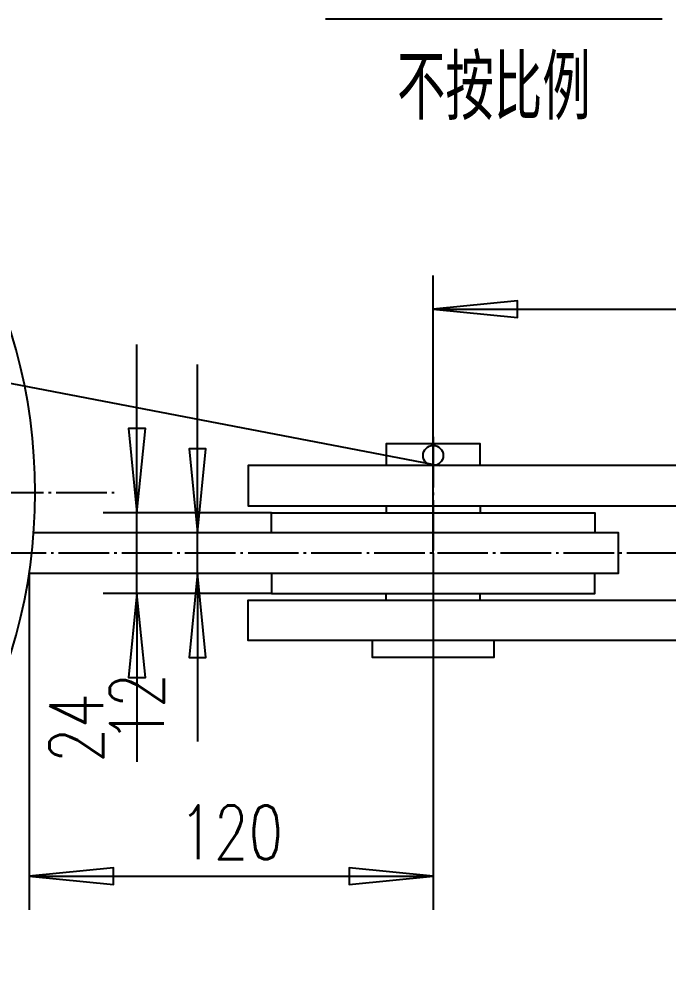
# Model space of a CAD drawing. Extents: x -1250 to 40800, y -500 to 29200.
# Drawn here: x 21764 to 23692, y 14593 to 17407 of the extents above; entities that cross this region are included whole.
import ezdxf
from ezdxf.enums import TextEntityAlignment as Align

# ---------------------------------------------------------------- set-up
doc = ezdxf.new("R2010")
doc.units = 0
doc.header["$LTSCALE"] = 30
doc.header["$MEASUREMENT"] = 0
doc.linetypes.add('CENTER', pattern=[6.25, 5, -0.5, 0.25, -0.5])
for name, color, linetype in [('1', 2, 'CONTINUOUS'), ('2', 1, 'CONTINUOUS'), ('4', 2, 'CENTER')]:
    doc.layers.add(name, color=color, linetype=linetype)
doc.styles.add('HZ', font='txt', dxfattribs={"width": 0.75, "bigfont": 'hztxt'})

msp = doc.modelspace()

# ---------------------------------------------------------------- linework, layer by layer
at = {"layer": '1'}
for p, q in [((17360, 17165.3), (23012.5, 16080)), ((22994.7, 15820), (22994.7, 16645)), ((22994.7, 16545), (25794.7, 16545)), ((21462.5, 16000), (21812.5, 16000)), ((22514.7, 15940), (22014.7, 15940)), ((22114.7, 15700), (22114.7, 15940)), ((22294.7, 15760), (22294.7, 15880)), ((21812.5, 15820), (21462.5, 15820)), ((22994.7, 15820), (22994.7, 14760)), ((21794.7, 15760), (21794.7, 14760)), ((22514.7, 15700), (22014.7, 15700)), ((21794.7, 14860), (22994.7, 14860))]:
    msp.add_line(p, q, dxfattribs=at)
for points in [[(22994.7, 16545), (23244.7, 16520), (23244.7, 16570), (22994.7, 16545)], [(22114.7, 15940), (22139.7, 16190), (22089.7, 16190), (22114.7, 15940), (22114.7, 16440)], [(22294.7, 15880), (22319.7, 16130), (22269.7, 16130), (22294.7, 15880), (22294.7, 16380)], [(22294.7, 15760), (22269.7, 15510), (22319.7, 15510), (22294.7, 15760), (22294.7, 15260)], [(22114.7, 15700), (22089.7, 15450), (22139.7, 15450), (22114.7, 15700), (22114.7, 15200)], [(21794.7, 14860), (22044.7, 14835), (22044.7, 14885), (21794.7, 14860)], [(22994.7, 14860), (22744.7, 14885), (22744.7, 14835), (22994.7, 14860)]]:
    msp.add_lwpolyline(points, dxfattribs=at)
for points in [[(22994.7, 16545), (23244.7, 16520), (23244.7, 16570), (22994.7, 16545)], [(22114.7, 15940), (22139.7, 16190), (22089.7, 16190), (22114.7, 15940)], [(22294.7, 15880), (22319.7, 16130), (22269.7, 16130), (22294.7, 15880)], [(22294.7, 15760), (22269.7, 15510), (22319.7, 15510), (22294.7, 15760)], [(22114.7, 15700), (22089.7, 15450), (22139.7, 15450), (22114.7, 15700)], [(21794.7, 14860), (22044.7, 14835), (22044.7, 14885), (21794.7, 14860)], [(22994.7, 14860), (22744.7, 14885), (22744.7, 14835), (22994.7, 14860)]]:
    msp.add_solid(points, dxfattribs=at)
at = {"layer": '2'}
for p, q in [((22675, 17407.2), (23675, 17407.2)), ((22854.7, 15960), (22854.7, 15940)), ((23134.7, 15960), (23134.7, 15940)), ((22854.7, 15680), (22854.7, 15700)), ((23134.7, 15680), (23134.7, 15700))]:
    msp.add_line(p, q, dxfattribs=at)
for points in [[(23134.7, 16080), (23134.7, 16145), (22854.7, 16145), (22854.7, 16080)], [(25794.7, 15960), (25794.7, 16080), (22444.7, 16080), (22444.7, 15960), (25794.7, 15960), (25944.7, 16000), (26194.7, 16000)], [(22514.7, 15880), (22514.7, 15940), (23474.7, 15940), (23474.7, 15880)], [(21794.7, 15760), (23544.7, 15760), (23544.7, 15880), (21808.1, 15880)], [(22514.7, 15760), (22514.7, 15700), (23474.7, 15700), (23474.7, 15760)], [(25794.7, 15680), (25794.7, 15560), (22444.7, 15560), (22444.7, 15680), (25794.7, 15680), (25944.7, 15640), (26194.7, 15640)], [(23174.7, 15560), (23174.7, 15510), (22814.7, 15510), (22814.7, 15560)]]:
    msp.add_lwpolyline(points, dxfattribs=at)
msp.add_circle((22994.7, 16110), 30, dxfattribs=at)
msp.add_arc((20187.5, 16000), 1625, 300, 60, dxfattribs=at)
at = {"layer": '4'}
for p, q in [((22994.7, 16165), (22994.7, 15425)), ((20750, 16000), (22062.5, 16000)), ((26344.7, 15820), (21812.5, 15820))]:
    msp.add_line(p, q, dxfattribs=at)

# ---------------------------------------------------------------- texts
at = {"layer": '1', "style": 'HZ', "width": 0.75}
for s, height, p in [('不按比例', 192, (23175, 17107.2)), ('120', 160, (22394.7, 14910))]:
    msp.add_text(s, height=height, dxfattribs=at).set_placement(p, align=Align.CENTER)
for s, p in [('12', (22194.7, 15360)), ('24', (22014.7, 15300))]:
    msp.add_text(s, height=160, rotation=90, dxfattribs=at).set_placement(p, align=Align.CENTER)

doc.saveas('drawing.dxf')
